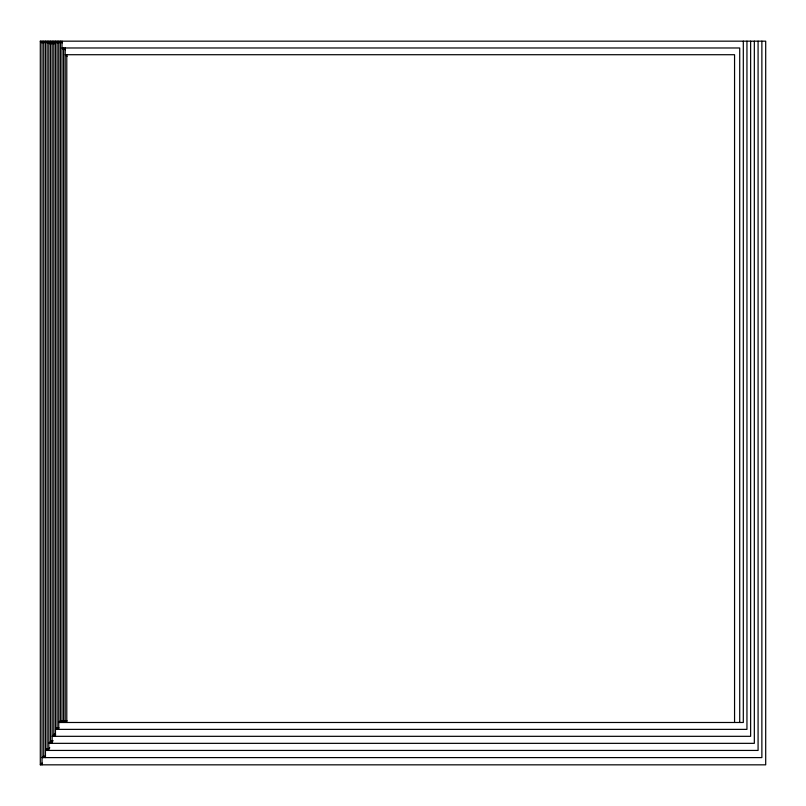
<?xml version="1.0" encoding="UTF-8"?>
<svg xmlns="http://www.w3.org/2000/svg" width="806" height="806" viewBox="0 0 806 806"><rect width="100%" height="100%" fill="white"/><g stroke="black" fill="none" stroke-linecap="round" stroke-linejoin="round"><path stroke-width="1.21" d="M60.521 720.725L58.747 722.488L743.313 722.488L743.313 41.166M62.143 720.725L60.369 722.488L60.369 41.166L62.143 42.92M63.765 720.725L61.991 722.488L61.991 41.166M57.246 727.606L55.463 729.37L746.95 729.37L746.95 41.166M65.367 720.725L63.593 722.488L63.593 47.977L65.367 49.73M58.888 727.606L57.105 729.37L57.105 41.166L58.888 42.93M66.989 720.715L65.195 722.488L65.195 47.977M54.828 733.672L52.158 736.321L750.628 736.321L750.628 41.166M55.594 734.558L53.811 736.321L53.811 41.166L55.594 42.93M51.493 740.694L48.813 743.344L754.335 743.344L754.335 41.166M53.156 740.694L50.486 743.344L50.486 41.166L53.156 43.816M47.222 748.663L45.438 750.436L758.083 750.436L758.083 41.166M49.801 747.777L47.121 750.436L47.121 41.166L49.801 43.826M43.796 755.837L42.023 757.6L761.872 757.6L761.872 41.166M45.509 755.837L43.726 757.6L43.726 41.166L45.509 42.92M40.3 764.834L765.7 764.834L765.7 41.166L40.3 41.166L40.3 764.834L42.083 763.07M60.521 42.92L58.747 41.166L58.747 729.37M57.246 42.93L55.463 41.166L55.463 736.321M63.765 49.73L61.991 47.977L739.717 47.977L739.717 722.488M54.828 43.816L52.158 41.166L52.158 743.344M66.989 56.491L65.195 54.717L734.558 54.717L734.558 722.488M51.493 43.816L48.813 41.166L48.813 750.436M47.222 42.94L45.438 41.166L45.438 757.6M43.796 42.92L42.023 41.166L42.023 764.834M40.3 41.166L42.083 42.93M66.787 54.717L66.787 722.488"/></g></svg>
